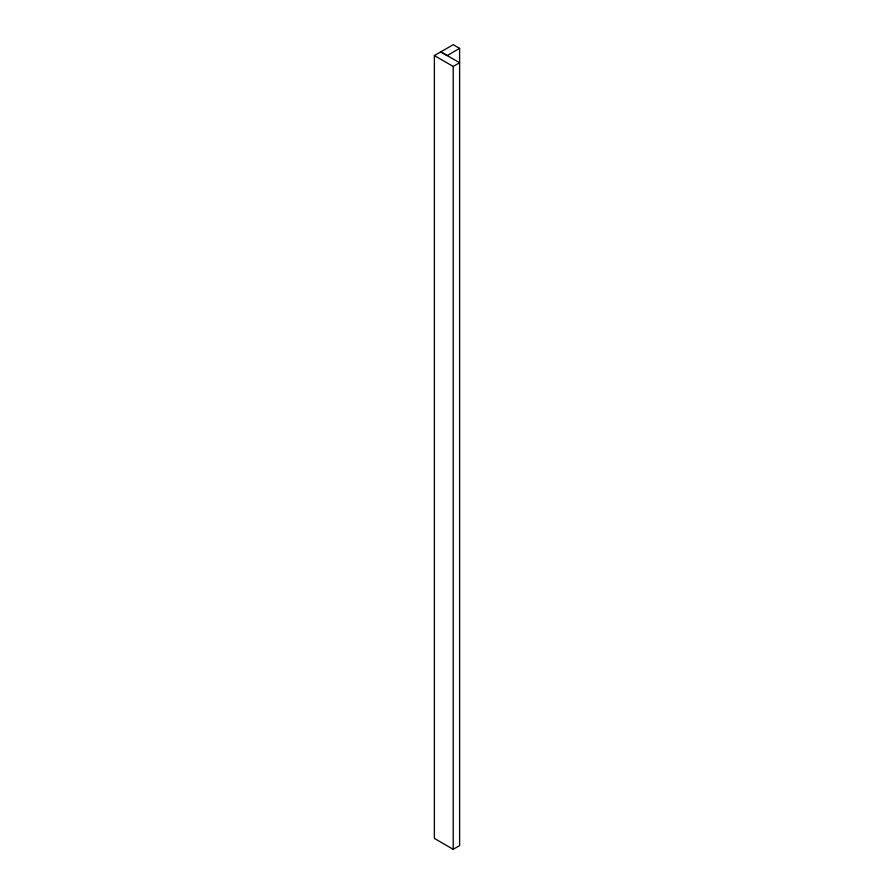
<?xml version="1.0" encoding="UTF-8"?>
<svg xmlns="http://www.w3.org/2000/svg" width="894" height="894" viewBox="0 0 894 894"><rect width="100%" height="100%" fill="white"/><g stroke="black" fill="none" stroke-linecap="round" stroke-linejoin="round"><path stroke-width="1.34" d="M434.383 55.573L453.213 44.7L459.617 48.377L459.617 845.601L453.213 849.3L434.383 838.427L434.383 55.573L453.213 66.447L459.617 62.748L440.787 51.874L447.19 55.562L459.617 48.377M453.213 66.447L453.213 849.3"/></g></svg>
